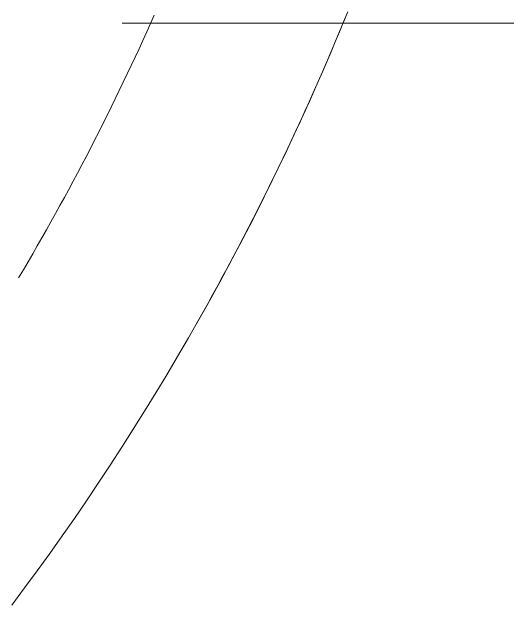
# Model space of a CAD drawing. Header units: millimetres. Extents: x 596 to 768, y 309 to 423.
# Drawn here: x 690.59095 to 690.61067, y 408.86102 to 408.88463 of the extents above; entities that cross this region are included whole.
import ezdxf

# ---------------------------------------------------------------- set-up
doc = ezdxf.new("R2010")
doc.units = ezdxf.units.MM
doc.layers.add('1- 3', color=3, linetype='Continuous')

# ---------------------------------------------------------------- blocks, each defined once
blk = doc.blocks.new('CTOBOM')
at = {"color": 0, "lineweight": 20}
blk.add_line((4.219245, -0.739211), (4.219245, -0.692566), dxfattribs=at)
blk.add_line((4.219245, -0.739211), (4.219245, -0.692566), dxfattribs=at)
for points in [[(4.242402, -0.743597), (4.235143, -0.73814), (4.227209, -0.733646), (4.218796, -0.730227)], [(4.231189, -0.736238), (4.227193, -0.733965), (4.223054, -0.731958), (4.218796, -0.730227)], [(4.229376, -0.743328), (4.226004, -0.741321), (4.222514, -0.739518), (4.218924, -0.73793)]]:
    blk.add_open_spline(points, degree=3, dxfattribs=at)

msp = doc.modelspace()

# ---------------------------------------------------------------- block references
at = {"layer": '1- 3', "rotation": 270}
msp.add_blockref('CTOBOM', (691.334551, 413.103426), dxfattribs=at)

doc.saveas('drawing.dxf')
